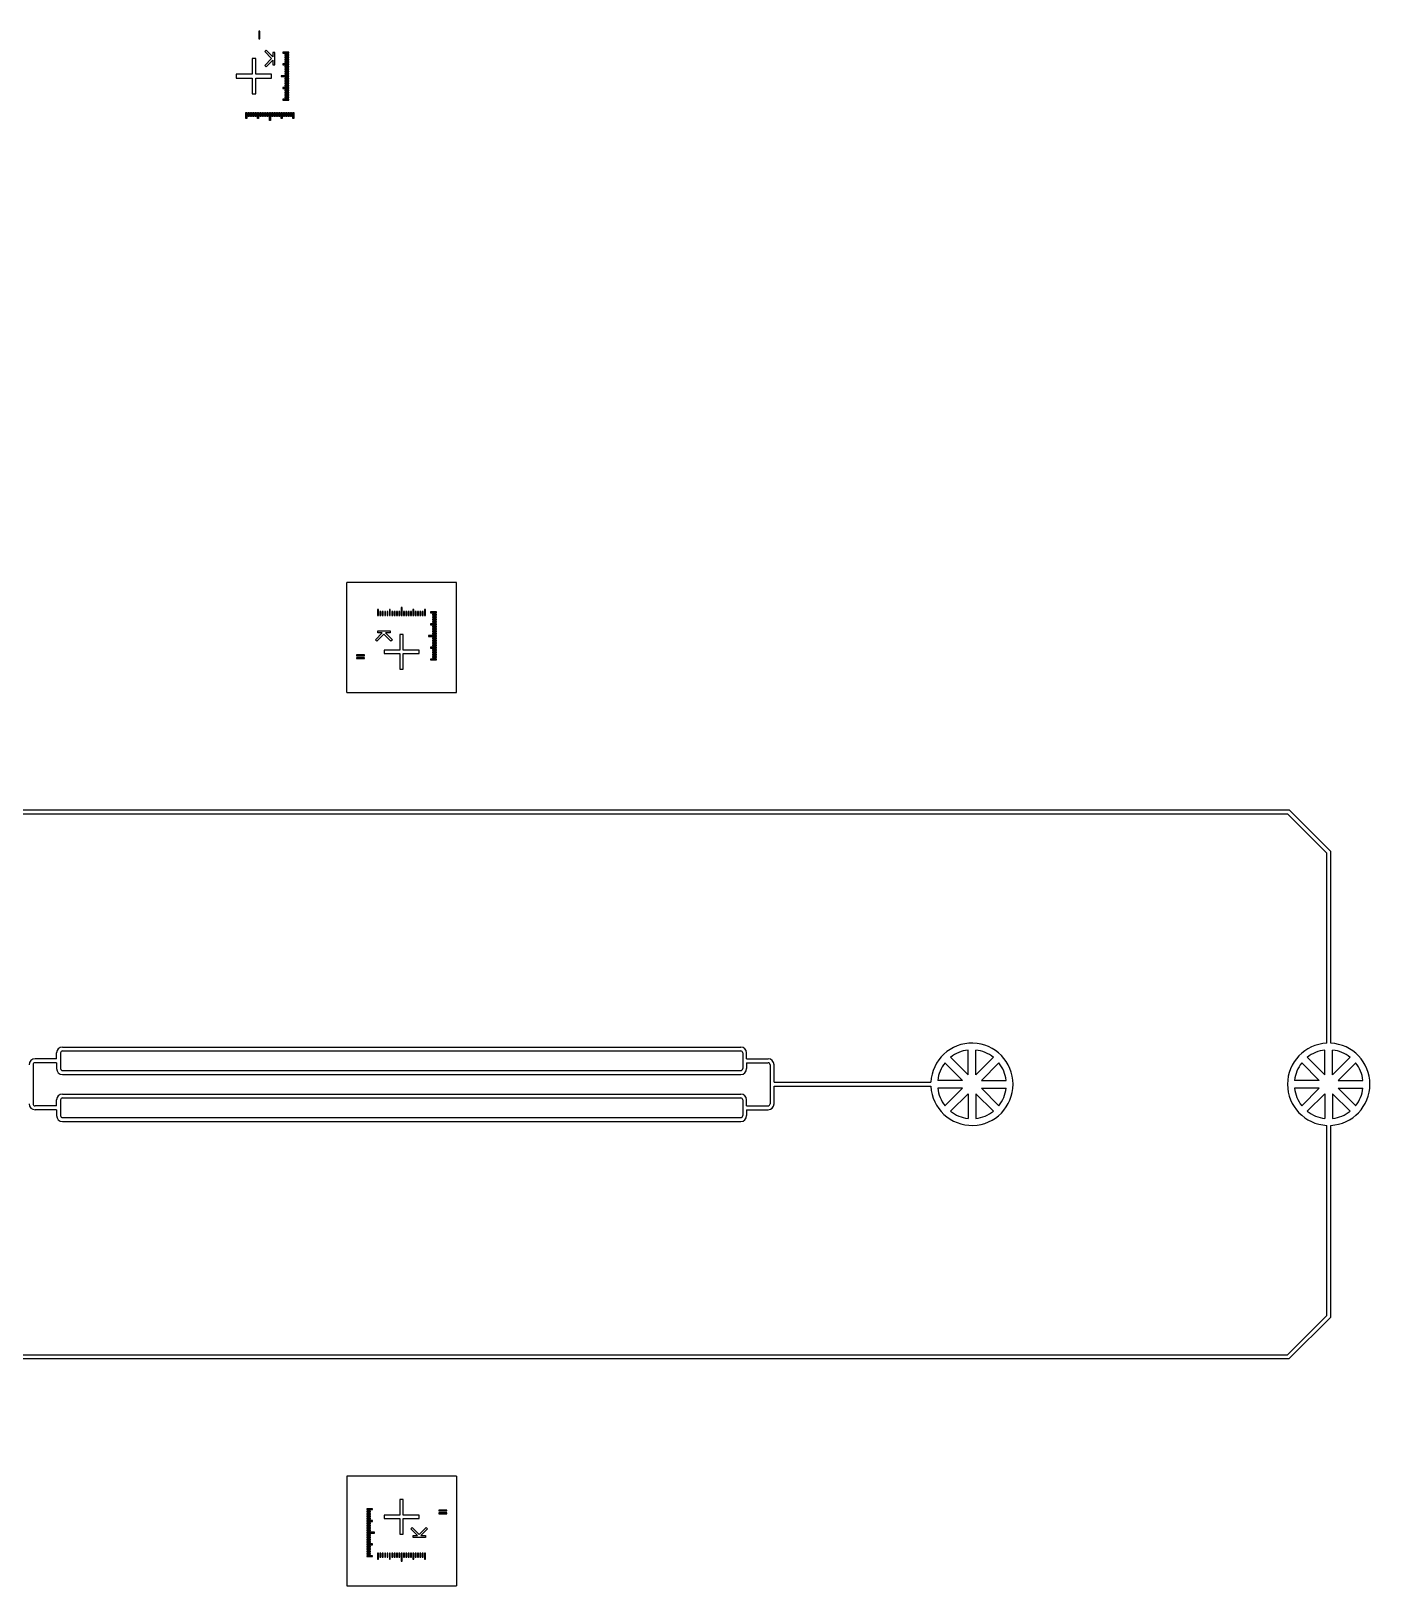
# Model space of a CAD drawing. Extents: x -24493 to 76507, y 84496 to 185496.
# Drawn here: x 37682 to 54756, y 135996 to 155833 of the extents above; entities that cross this region are included whole.
import ezdxf

# ---------------------------------------------------------------- set-up
doc = ezdxf.new("R2010")
doc.units = 13
doc.layers.add('CHROME', color=10, linetype='Continuous')
doc.layers.add('CL - Main', color=150, linetype='Continuous')

msp = doc.modelspace()

# ---------------------------------------------------------------- linework, layer by layer
at = {"layer": 'CHROME'}
for p, q in [((42113, 148453), (42101, 148453)), ((42101, 148453), (42101, 148378)), ((42113, 148378), (42113, 148453)), ((42143, 148428), (42131, 148428)), ((42131, 148428), (42131, 148378)), ((42143, 148378), (42143, 148428)), ((42173, 148428), (42161, 148428)), ((42161, 148428), (42161, 148378)), ((42173, 148378), (42173, 148428)), ((42203, 148428), (42191, 148428)), ((42191, 148428), (42191, 148378)), ((42203, 148378), (42203, 148428)), ((42233, 148428), (42221, 148428)), ((42221, 148428), (42221, 148378)), ((42233, 148378), (42233, 148428)), ((42263, 148453), (42251, 148453)), ((42251, 148453), (42251, 148378)), ((42263, 148378), (42263, 148453)), ((42293, 148428), (42281, 148428)), ((42281, 148428), (42281, 148378)), ((42293, 148378), (42293, 148428)), ((42323, 148428), (42311, 148428)), ((42311, 148428), (42311, 148378)), ((42323, 148378), (42323, 148428)), ((42353, 148428), (42341, 148428)), ((42341, 148428), (42341, 148378)), ((42353, 148378), (42353, 148428)), ((42383, 148428), (42371, 148428)), ((42371, 148428), (42371, 148378)), ((42383, 148378), (42383, 148428)), ((42413, 148478), (42401, 148478)), ((42401, 148478), (42401, 148378)), ((42413, 148378), (42413, 148478)), ((42443, 148428), (42431, 148428)), ((42431, 148428), (42431, 148378)), ((42443, 148378), (42443, 148428)), ((42473, 148428), (42461, 148428)), ((42461, 148428), (42461, 148378)), ((42473, 148378), (42473, 148428)), ((42503, 148428), (42491, 148428)), ((42491, 148428), (42491, 148378)), ((42503, 148378), (42503, 148428)), ((42533, 148428), (42521, 148428)), ((42521, 148428), (42521, 148378)), ((42533, 148378), (42533, 148428)), ((42563, 148453), (42551, 148453)), ((42551, 148453), (42551, 148378)), ((42563, 148378), (42563, 148453)), ((42593, 148428), (42581, 148428)), ((42581, 148428), (42581, 148378)), ((42593, 148378), (42593, 148428)), ((42623, 148428), (42611, 148428)), ((42611, 148428), (42611, 148378)), ((42623, 148378), (42623, 148428)), ((42653, 148428), (42641, 148428)), ((42641, 148428), (42641, 148378)), ((42653, 148378), (42653, 148428)), ((42683, 148428), (42671, 148428)), ((42671, 148428), (42671, 148378)), ((42683, 148378), (42683, 148428)), ((42713, 148453), (42701, 148453)), ((42701, 148453), (42701, 148378)), ((42713, 148378), (42713, 148453)), ((42852, 148422), (42777, 148422)), ((42777, 148422), (42777, 148410)), ((42777, 148410), (42852, 148410)), ((42852, 148392), (42802, 148392)), ((42802, 148392), (42802, 148380)), ((42852, 148410), (42852, 148422)), ((42852, 148380), (42852, 148392)), ((42101, 148378), (42113, 148378)), ((42131, 148378), (42143, 148378)), ((42161, 148378), (42173, 148378)), ((42191, 148378), (42203, 148378)), ((42221, 148378), (42233, 148378)), ((42251, 148378), (42263, 148378)), ((42281, 148378), (42293, 148378)), ((42311, 148378), (42323, 148378)), ((42341, 148378), (42353, 148378)), ((42371, 148378), (42383, 148378)), ((42401, 148378), (42413, 148378)), ((42431, 148378), (42443, 148378)), ((42461, 148378), (42473, 148378)), ((42491, 148378), (42503, 148378)), ((42521, 148378), (42533, 148378)), ((42551, 148378), (42563, 148378)), ((42581, 148378), (42593, 148378)), ((42611, 148378), (42623, 148378)), ((42641, 148378), (42653, 148378)), ((42671, 148378), (42683, 148378)), ((42701, 148378), (42713, 148378)), ((42852, 148272), (42777, 148272)), ((42777, 148272), (42777, 148260)), ((42777, 148260), (42852, 148260)), ((42802, 148380), (42852, 148380)), ((42852, 148362), (42802, 148362)), ((42802, 148362), (42802, 148350)), ((42802, 148350), (42852, 148350)), ((42852, 148332), (42802, 148332)), ((42802, 148332), (42802, 148320)), ((42802, 148320), (42852, 148320)), ((42852, 148302), (42802, 148302)), ((42802, 148302), (42802, 148290)), ((42802, 148290), (42852, 148290)), ((42852, 148242), (42802, 148242)), ((42802, 148242), (42802, 148230)), ((42802, 148230), (42852, 148230)), ((42852, 148212), (42802, 148212)), ((42802, 148212), (42802, 148200)), ((42802, 148200), (42852, 148200)), ((42852, 148350), (42852, 148362)), ((42852, 148320), (42852, 148332)), ((42852, 148290), (42852, 148302)), ((42852, 148260), (42852, 148272)), ((42852, 148230), (42852, 148242)), ((42852, 148200), (42852, 148212)), ((42075, 148068), (42160, 148154)), ((42093, 148050), (42075, 148068)), ((42182, 148138), (42093, 148050)), ((42104, 148154), (42104, 148180)), ((42104, 148180), (42260, 148180)), ((42160, 148154), (42104, 148154)), ((42270, 148050), (42182, 148138)), ((42260, 148154), (42203, 148154)), ((42203, 148154), (42289, 148068)), ((42260, 148180), (42260, 148154)), ((42289, 148068), (42270, 148050)), ((42385, 148135), (42385, 147935)), ((42429, 148135), (42385, 148135)), ((42429, 147935), (42429, 148135)), ((42852, 148122), (42752, 148122)), ((42752, 148122), (42752, 148110)), ((42752, 148110), (42852, 148110)), ((42852, 148182), (42802, 148182)), ((42802, 148182), (42802, 148170)), ((42802, 148170), (42852, 148170)), ((42852, 148152), (42802, 148152)), ((42802, 148152), (42802, 148140)), ((42802, 148140), (42852, 148140)), ((42852, 148092), (42802, 148092)), ((42802, 148092), (42802, 148080)), ((42802, 148080), (42852, 148080)), ((42852, 148062), (42802, 148062)), ((42802, 148062), (42802, 148050)), ((42802, 148050), (42852, 148050)), ((42852, 148032), (42802, 148032)), ((42802, 148032), (42802, 148020)), ((42802, 148020), (42852, 148020)), ((42852, 148002), (42802, 148002)), ((42802, 148002), (42802, 147990)), ((42802, 147990), (42852, 147990)), ((42852, 148170), (42852, 148182)), ((42852, 148140), (42852, 148152)), ((42852, 148110), (42852, 148122)), ((42852, 148080), (42852, 148092)), ((42852, 148050), (42852, 148062)), ((42852, 148020), (42852, 148032)), ((42852, 147990), (42852, 148002)), ((41932, 147876), (41832, 147876)), ((41832, 147876), (41832, 147864)), ((41832, 147864), (41932, 147864)), ((41932, 147839), (41832, 147839)), ((41832, 147839), (41832, 147827)), ((41832, 147827), (41932, 147827)), ((41932, 147864), (41932, 147876)), ((41932, 147827), (41932, 147839)), ((42385, 147935), (42185, 147935)), ((42185, 147935), (42185, 147891)), ((42185, 147891), (42385, 147891)), ((42385, 147891), (42385, 147691)), ((42629, 147935), (42429, 147935)), ((42429, 147691), (42429, 147891)), ((42429, 147891), (42629, 147891)), ((42629, 147891), (42629, 147935)), ((42852, 147972), (42777, 147972)), ((42777, 147972), (42777, 147960)), ((42777, 147960), (42852, 147960)), ((42852, 147822), (42777, 147822)), ((42777, 147822), (42777, 147810)), ((42777, 147810), (42852, 147810)), ((42852, 147942), (42802, 147942)), ((42802, 147942), (42802, 147930)), ((42802, 147930), (42852, 147930)), ((42852, 147912), (42802, 147912)), ((42802, 147912), (42802, 147900)), ((42802, 147900), (42852, 147900)), ((42852, 147882), (42802, 147882)), ((42802, 147882), (42802, 147870)), ((42802, 147870), (42852, 147870)), ((42852, 147852), (42802, 147852)), ((42802, 147852), (42802, 147840)), ((42802, 147840), (42852, 147840)), ((42852, 147960), (42852, 147972)), ((42852, 147930), (42852, 147942)), ((42852, 147900), (42852, 147912)), ((42852, 147870), (42852, 147882)), ((42852, 147840), (42852, 147852)), ((42852, 147810), (42852, 147822)), ((42385, 147691), (42429, 147691)), ((49631, 142516), (49631, 142832)), ((49731, 142516), (49731, 142832)), ((54181, 142516), (54181, 142832)), ((54281, 142516), (54281, 142832)), ((49561, 142446), (49337, 142669)), ((49631, 142516), (49408, 142740)), ((49731, 142516), (49954, 142740)), ((49802, 142446), (50025, 142669)), ((54111, 142446), (53887, 142669)), ((54181, 142516), (53958, 142740)), ((54281, 142516), (54504, 142740)), ((54352, 142446), (54575, 142669)), ((49561, 142446), (49245, 142446)), ((49802, 142446), (50118, 142446)), ((54111, 142446), (53795, 142446)), ((54352, 142446), (54668, 142446)), ((49561, 142346), (49245, 142346)), ((49561, 142346), (49337, 142123)), ((49631, 142275), (49408, 142052)), ((49631, 142275), (49631, 141959)), ((49731, 142275), (49954, 142052)), ((49731, 142275), (49731, 141959)), ((49802, 142346), (50025, 142123)), ((49802, 142346), (50118, 142346)), ((54111, 142346), (53795, 142346)), ((54111, 142346), (53887, 142123)), ((54181, 142275), (53958, 142052)), ((54181, 142275), (54181, 141959)), ((54281, 142275), (54504, 142052)), ((54281, 142275), (54281, 141959)), ((54352, 142346), (54575, 142123)), ((54352, 142346), (54668, 142346)), ((42429, 137100), (42385, 137100)), ((42385, 137100), (42385, 136900)), ((42429, 136900), (42429, 137100)), ((42037, 136981), (41962, 136981)), ((41962, 136981), (41962, 136969)), ((41962, 136969), (42037, 136969)), ((42012, 136951), (41962, 136951)), ((41962, 136951), (41962, 136939)), ((41962, 136939), (42012, 136939)), ((42012, 136921), (41962, 136921)), ((41962, 136921), (41962, 136909)), ((41962, 136909), (42012, 136909)), ((42012, 136891), (41962, 136891)), ((41962, 136891), (41962, 136879)), ((41962, 136879), (42012, 136879)), ((42012, 136939), (42012, 136951)), ((42012, 136909), (42012, 136921)), ((42012, 136879), (42012, 136891)), ((42037, 136969), (42037, 136981)), ((42385, 136900), (42185, 136900)), ((42185, 136900), (42185, 136856)), ((42629, 136900), (42429, 136900)), ((42629, 136856), (42629, 136900)), ((42882, 136964), (42882, 136952)), ((42982, 136964), (42882, 136964)), ((42882, 136952), (42982, 136952)), ((42982, 136927), (42882, 136927)), ((42882, 136927), (42882, 136915)), ((42882, 136915), (42982, 136915)), ((42982, 136952), (42982, 136964)), ((42982, 136915), (42982, 136927)), ((42012, 136861), (41962, 136861)), ((41962, 136861), (41962, 136849)), ((41962, 136849), (42012, 136849)), ((42037, 136831), (41962, 136831)), ((41962, 136831), (41962, 136819)), ((41962, 136819), (42037, 136819)), ((42012, 136801), (41962, 136801)), ((41962, 136801), (41962, 136789)), ((41962, 136789), (42012, 136789)), ((42012, 136771), (41962, 136771)), ((41962, 136771), (41962, 136759)), ((41962, 136759), (42012, 136759)), ((42012, 136741), (41962, 136741)), ((41962, 136741), (41962, 136729)), ((41962, 136729), (42012, 136729)), ((42012, 136711), (41962, 136711)), ((41962, 136711), (41962, 136699)), ((41962, 136699), (42012, 136699)), ((42062, 136681), (41962, 136681)), ((41962, 136681), (41962, 136669)), ((42012, 136849), (42012, 136861)), ((42012, 136789), (42012, 136801)), ((42012, 136759), (42012, 136771)), ((42012, 136729), (42012, 136741)), ((42012, 136699), (42012, 136711)), ((42037, 136819), (42037, 136831)), ((42062, 136669), (42062, 136681)), ((42185, 136856), (42385, 136856)), ((42385, 136856), (42385, 136656)), ((42429, 136656), (42429, 136856)), ((42429, 136856), (42629, 136856)), ((42525, 136724), (42543, 136742)), ((42610, 136638), (42525, 136724)), ((42543, 136742), (42632, 136653)), ((42632, 136653), (42720, 136742)), ((42739, 136724), (42653, 136638)), ((42720, 136742), (42739, 136724)), ((41962, 136669), (42062, 136669)), ((42012, 136651), (41962, 136651)), ((41962, 136651), (41962, 136639)), ((41962, 136639), (42012, 136639)), ((42012, 136621), (41962, 136621)), ((41962, 136621), (41962, 136609)), ((41962, 136609), (42012, 136609)), ((42012, 136591), (41962, 136591)), ((41962, 136591), (41962, 136579)), ((41962, 136579), (42012, 136579)), ((42012, 136561), (41962, 136561)), ((41962, 136561), (41962, 136549)), ((41962, 136549), (42012, 136549)), ((42037, 136531), (41962, 136531)), ((41962, 136531), (41962, 136519)), ((41962, 136519), (42037, 136519)), ((42012, 136501), (41962, 136501)), ((41962, 136501), (41962, 136489)), ((41962, 136489), (42012, 136489)), ((42012, 136639), (42012, 136651)), ((42012, 136609), (42012, 136621)), ((42012, 136579), (42012, 136591)), ((42012, 136549), (42012, 136561)), ((42012, 136489), (42012, 136501)), ((42037, 136519), (42037, 136531)), ((42385, 136656), (42429, 136656)), ((42554, 136612), (42554, 136638)), ((42554, 136638), (42610, 136638)), ((42710, 136612), (42554, 136612)), ((42653, 136638), (42710, 136638)), ((42710, 136638), (42710, 136612)), ((42012, 136471), (41962, 136471)), ((41962, 136471), (41962, 136459)), ((41962, 136459), (42012, 136459)), ((42012, 136441), (41962, 136441)), ((41962, 136441), (41962, 136429)), ((41962, 136429), (42012, 136429)), ((42012, 136411), (41962, 136411)), ((41962, 136411), (41962, 136399)), ((41962, 136399), (42012, 136399)), ((42037, 136381), (41962, 136381)), ((41962, 136381), (41962, 136369)), ((41962, 136369), (42037, 136369)), ((42012, 136459), (42012, 136471)), ((42012, 136429), (42012, 136441)), ((42012, 136399), (42012, 136411)), ((42037, 136369), (42037, 136381)), ((42101, 136413), (42101, 136338)), ((42113, 136413), (42101, 136413)), ((42101, 136338), (42113, 136338)), ((42113, 136338), (42113, 136413)), ((42131, 136413), (42131, 136363)), ((42143, 136413), (42131, 136413)), ((42131, 136363), (42143, 136363)), ((42143, 136363), (42143, 136413)), ((42161, 136413), (42161, 136363)), ((42173, 136413), (42161, 136413)), ((42161, 136363), (42173, 136363)), ((42173, 136363), (42173, 136413)), ((42191, 136413), (42191, 136363)), ((42203, 136413), (42191, 136413)), ((42191, 136363), (42203, 136363)), ((42203, 136363), (42203, 136413)), ((42221, 136413), (42221, 136363)), ((42233, 136413), (42221, 136413)), ((42221, 136363), (42233, 136363)), ((42233, 136363), (42233, 136413)), ((42251, 136413), (42251, 136338)), ((42263, 136413), (42251, 136413)), ((42251, 136338), (42263, 136338)), ((42263, 136338), (42263, 136413)), ((42281, 136413), (42281, 136363)), ((42293, 136413), (42281, 136413)), ((42281, 136363), (42293, 136363)), ((42293, 136363), (42293, 136413)), ((42311, 136413), (42311, 136363)), ((42323, 136413), (42311, 136413)), ((42311, 136363), (42323, 136363)), ((42323, 136363), (42323, 136413)), ((42341, 136413), (42341, 136363)), ((42353, 136413), (42341, 136413)), ((42341, 136363), (42353, 136363)), ((42353, 136363), (42353, 136413)), ((42371, 136413), (42371, 136363)), ((42383, 136413), (42371, 136413)), ((42371, 136363), (42383, 136363)), ((42383, 136363), (42383, 136413)), ((42401, 136413), (42401, 136313)), ((42413, 136413), (42401, 136413)), ((42401, 136313), (42413, 136313)), ((42413, 136313), (42413, 136413)), ((42431, 136413), (42431, 136363)), ((42443, 136413), (42431, 136413)), ((42431, 136363), (42443, 136363)), ((42443, 136363), (42443, 136413)), ((42461, 136413), (42461, 136363)), ((42473, 136413), (42461, 136413)), ((42461, 136363), (42473, 136363)), ((42473, 136363), (42473, 136413)), ((42491, 136413), (42491, 136363)), ((42503, 136413), (42491, 136413)), ((42491, 136363), (42503, 136363)), ((42503, 136363), (42503, 136413)), ((42521, 136413), (42521, 136363)), ((42533, 136413), (42521, 136413)), ((42521, 136363), (42533, 136363)), ((42533, 136363), (42533, 136413)), ((42551, 136413), (42551, 136338)), ((42563, 136413), (42551, 136413)), ((42551, 136338), (42563, 136338)), ((42563, 136338), (42563, 136413)), ((42581, 136413), (42581, 136363)), ((42593, 136413), (42581, 136413)), ((42581, 136363), (42593, 136363)), ((42593, 136363), (42593, 136413)), ((42611, 136413), (42611, 136363)), ((42623, 136413), (42611, 136413)), ((42611, 136363), (42623, 136363)), ((42623, 136363), (42623, 136413)), ((42641, 136413), (42641, 136363)), ((42653, 136413), (42641, 136413)), ((42641, 136363), (42653, 136363)), ((42653, 136363), (42653, 136413)), ((42671, 136413), (42671, 136363)), ((42683, 136413), (42671, 136413)), ((42671, 136363), (42683, 136363)), ((42683, 136363), (42683, 136413)), ((42701, 136413), (42701, 136338)), ((42713, 136413), (42701, 136413)), ((42701, 136338), (42713, 136338)), ((42713, 136338), (42713, 136413))]:
    msp.add_line(p, q, dxfattribs=at)
for centre, start, end in [((49681, 142396), 96.5242, 128.4758), ((49681, 142396), 51.5242, 83.4758), ((54231, 142396), 96.5242, 128.4758), ((54231, 142396), 51.5242, 83.4758), ((49681, 142396), 141.5242, 173.4758), ((49681, 142396), 6.5242, 38.4758), ((54231, 142396), 141.5242, 173.4758), ((54231, 142396), 6.5242, 38.4758), ((49681, 142396), 186.5242, 218.4758), ((49681, 142396), 321.5242, 353.4758), ((54231, 142396), 186.5242, 218.4758), ((54231, 142396), 321.5242, 353.4758), ((49681, 142396), 231.5242, 263.4758), ((49681, 142396), 276.5242, 308.4758), ((54231, 142396), 231.5242, 263.4758), ((54231, 142396), 276.5242, 308.4758)]:
    msp.add_arc(centre, 439, start, end, dxfattribs=at)
at = {"layer": 'CL - Main'}
for p, q in [((40587, 155833), (40587, 155733)), ((40599, 155833), (40587, 155833)), ((40587, 155733), (40599, 155733)), ((40599, 155733), (40599, 155833)), ((40679, 155590), (40661, 155572)), ((40749, 155483), (40661, 155572)), ((40765, 155505), (40679, 155590)), ((40791, 155561), (40765, 155561)), ((40765, 155561), (40765, 155505)), ((40791, 155405), (40791, 155561)), ((40969, 155564), (40894, 155564)), ((40894, 155564), (40894, 155552)), ((40894, 155552), (40969, 155552)), ((40969, 155534), (40919, 155534)), ((40919, 155534), (40919, 155522)), ((40969, 155552), (40969, 155564)), ((40969, 155522), (40969, 155534)), ((40549, 155483), (40499, 155483)), ((40499, 155483), (40499, 155283)), ((40549, 155283), (40549, 155483)), ((40749, 155483), (40661, 155395)), ((40679, 155376), (40661, 155395)), ((40765, 155462), (40679, 155376)), ((40765, 155462), (40765, 155405)), ((40765, 155405), (40791, 155405)), ((40969, 155414), (40894, 155414)), ((40894, 155414), (40894, 155402)), ((40894, 155402), (40969, 155402)), ((40919, 155522), (40969, 155522)), ((40969, 155504), (40919, 155504)), ((40919, 155504), (40919, 155492)), ((40919, 155492), (40969, 155492)), ((40969, 155474), (40919, 155474)), ((40919, 155474), (40919, 155462)), ((40919, 155462), (40969, 155462)), ((40969, 155444), (40919, 155444)), ((40919, 155444), (40919, 155432)), ((40919, 155432), (40969, 155432)), ((40969, 155384), (40919, 155384)), ((40919, 155384), (40919, 155372)), ((40919, 155372), (40969, 155372)), ((40969, 155354), (40919, 155354)), ((40919, 155354), (40919, 155342)), ((40919, 155342), (40969, 155342)), ((40969, 155492), (40969, 155504)), ((40969, 155462), (40969, 155474)), ((40969, 155432), (40969, 155444)), ((40969, 155402), (40969, 155414)), ((40969, 155372), (40969, 155384)), ((40969, 155342), (40969, 155354)), ((40499, 155283), (40299, 155283)), ((40299, 155283), (40299, 155233)), ((40299, 155233), (40499, 155233)), ((40499, 155233), (40499, 155033)), ((40749, 155283), (40549, 155283)), ((40549, 155033), (40549, 155233)), ((40549, 155233), (40749, 155233)), ((40749, 155233), (40749, 155283)), ((40969, 155264), (40869, 155264)), ((40869, 155264), (40869, 155252)), ((40869, 155252), (40969, 155252)), ((40969, 155324), (40919, 155324)), ((40919, 155324), (40919, 155312)), ((40919, 155312), (40969, 155312)), ((40969, 155294), (40919, 155294)), ((40919, 155294), (40919, 155282)), ((40919, 155282), (40969, 155282)), ((40969, 155234), (40919, 155234)), ((40919, 155234), (40919, 155222)), ((40919, 155222), (40969, 155222)), ((40969, 155204), (40919, 155204)), ((40919, 155204), (40919, 155192)), ((40919, 155192), (40969, 155192)), ((40969, 155174), (40919, 155174)), ((40919, 155174), (40919, 155162)), ((40919, 155162), (40969, 155162)), ((40969, 155144), (40919, 155144)), ((40919, 155144), (40919, 155132)), ((40919, 155132), (40969, 155132)), ((40969, 155312), (40969, 155324)), ((40969, 155282), (40969, 155294)), ((40969, 155252), (40969, 155264)), ((40969, 155222), (40969, 155234)), ((40969, 155192), (40969, 155204)), ((40969, 155162), (40969, 155174)), ((40969, 155132), (40969, 155144)), ((40499, 155033), (40549, 155033)), ((40969, 155114), (40894, 155114)), ((40894, 155114), (40894, 155102)), ((40894, 155102), (40969, 155102)), ((40969, 154964), (40894, 154964)), ((40894, 154964), (40894, 154952)), ((40894, 154952), (40969, 154952)), ((40969, 155084), (40919, 155084)), ((40919, 155084), (40919, 155072)), ((40919, 155072), (40969, 155072)), ((40969, 155054), (40919, 155054)), ((40919, 155054), (40919, 155042)), ((40919, 155042), (40969, 155042)), ((40969, 155024), (40919, 155024)), ((40919, 155024), (40919, 155012)), ((40919, 155012), (40969, 155012)), ((40969, 154994), (40919, 154994)), ((40919, 154994), (40919, 154982)), ((40919, 154982), (40969, 154982)), ((40969, 155102), (40969, 155114)), ((40969, 155072), (40969, 155084)), ((40969, 155042), (40969, 155054)), ((40969, 155012), (40969, 155024)), ((40969, 154982), (40969, 154994)), ((40969, 154952), (40969, 154964)), ((40421, 154718), (40421, 154793)), ((40421, 154793), (40433, 154793)), ((40433, 154793), (40433, 154718)), ((40451, 154743), (40451, 154793)), ((40451, 154793), (40463, 154793)), ((40463, 154743), (40451, 154743)), ((40463, 154793), (40463, 154743)), ((40481, 154743), (40481, 154793)), ((40481, 154793), (40493, 154793)), ((40493, 154743), (40481, 154743)), ((40493, 154793), (40493, 154743)), ((40511, 154743), (40511, 154793)), ((40511, 154793), (40523, 154793)), ((40523, 154743), (40511, 154743)), ((40523, 154793), (40523, 154743)), ((40541, 154743), (40541, 154793)), ((40541, 154793), (40553, 154793)), ((40553, 154743), (40541, 154743)), ((40553, 154793), (40553, 154743)), ((40571, 154718), (40571, 154793)), ((40571, 154793), (40583, 154793)), ((40583, 154793), (40583, 154718)), ((40601, 154743), (40601, 154793)), ((40601, 154793), (40613, 154793)), ((40613, 154743), (40601, 154743)), ((40613, 154793), (40613, 154743)), ((40631, 154743), (40631, 154793)), ((40631, 154793), (40643, 154793)), ((40643, 154743), (40631, 154743)), ((40643, 154793), (40643, 154743)), ((40661, 154743), (40661, 154793)), ((40661, 154793), (40673, 154793)), ((40673, 154743), (40661, 154743)), ((40673, 154793), (40673, 154743)), ((40691, 154743), (40691, 154793)), ((40691, 154793), (40703, 154793)), ((40703, 154743), (40691, 154743)), ((40703, 154793), (40703, 154743)), ((40721, 154693), (40721, 154793)), ((40721, 154793), (40733, 154793)), ((40733, 154793), (40733, 154693)), ((40751, 154743), (40751, 154793)), ((40751, 154793), (40763, 154793)), ((40763, 154743), (40751, 154743)), ((40763, 154793), (40763, 154743)), ((40781, 154743), (40781, 154793)), ((40781, 154793), (40793, 154793)), ((40793, 154743), (40781, 154743)), ((40793, 154793), (40793, 154743)), ((40811, 154743), (40811, 154793)), ((40811, 154793), (40823, 154793)), ((40823, 154743), (40811, 154743)), ((40823, 154793), (40823, 154743)), ((40841, 154743), (40841, 154793)), ((40841, 154793), (40853, 154793)), ((40853, 154743), (40841, 154743)), ((40853, 154793), (40853, 154743)), ((40871, 154718), (40871, 154793)), ((40871, 154793), (40883, 154793)), ((40883, 154793), (40883, 154718)), ((40901, 154743), (40901, 154793)), ((40901, 154793), (40913, 154793)), ((40913, 154743), (40901, 154743)), ((40913, 154793), (40913, 154743)), ((40931, 154743), (40931, 154793)), ((40931, 154793), (40943, 154793)), ((40943, 154743), (40931, 154743)), ((40943, 154793), (40943, 154743)), ((40961, 154743), (40961, 154793)), ((40961, 154793), (40973, 154793)), ((40973, 154743), (40961, 154743)), ((40973, 154793), (40973, 154743)), ((40991, 154743), (40991, 154793)), ((40991, 154793), (41003, 154793)), ((41003, 154743), (40991, 154743)), ((41003, 154793), (41003, 154743)), ((41021, 154718), (41021, 154793)), ((41021, 154793), (41033, 154793)), ((41033, 154793), (41033, 154718)), ((40433, 154718), (40421, 154718)), ((40583, 154718), (40571, 154718)), ((40733, 154693), (40721, 154693)), ((40883, 154718), (40871, 154718)), ((41033, 154718), (41021, 154718)), ((41707, 147396), (41707, 148796)), ((43107, 148796), (41707, 148796)), ((43107, 147396), (43107, 148796)), ((41707, 147396), (43107, 147396)), ((35298, 145896), (53727, 145896)), ((35348, 145846), (53706, 145846)), ((54206, 145346), (53706, 145846)), ((54256, 145367), (53727, 145896)), ((54206, 142920), (54206, 145346)), ((54256, 142920), (54256, 145367)), ((38082, 142871), (46732, 142871)), ((37707, 142646), (37707, 142146)), ((38007, 142721), (37732, 142721)), ((38007, 142671), (37732, 142671)), ((38007, 142721), (38007, 142796)), ((38007, 142671), (38007, 142596)), ((38057, 142796), (38057, 142596)), ((38082, 142821), (46732, 142821)), ((46757, 142796), (46757, 142596)), ((46807, 142721), (46807, 142796)), ((46807, 142721), (47082, 142721)), ((46807, 142671), (46807, 142596)), ((46807, 142671), (47082, 142671)), ((47107, 142646), (47107, 142146)), ((47157, 142421), (47157, 142646)), ((38082, 142571), (46732, 142571)), ((38082, 142521), (46732, 142521)), ((38082, 142271), (46732, 142271)), ((47157, 142421), (49157, 142421)), ((47157, 142146), (47157, 142371)), ((47157, 142371), (49157, 142371)), ((38007, 142121), (37732, 142121)), ((38007, 142071), (37732, 142071)), ((38007, 142121), (38007, 142196)), ((38007, 142071), (38007, 141996)), ((38057, 142196), (38057, 141996)), ((38082, 142221), (46732, 142221)), ((46757, 142196), (46757, 141996)), ((46807, 142121), (46807, 142196)), ((46807, 142121), (47082, 142121)), ((46807, 142071), (46807, 141996)), ((46807, 142071), (47082, 142071)), ((38082, 141971), (46732, 141971)), ((38082, 141921), (46732, 141921)), ((54206, 139446), (54206, 141871)), ((54256, 139425), (54256, 141871)), ((54206, 139446), (53706, 138946)), ((54256, 139425), (53727, 138896)), ((35298, 138896), (53727, 138896)), ((35348, 138946), (53706, 138946)), ((43107, 137396), (41707, 137396)), ((41707, 137396), (41707, 135996)), ((43107, 137396), (43107, 135996)), ((41707, 135996), (43107, 135996))]:
    msp.add_line(p, q, dxfattribs=at)
for centre, radius, start, end in [((38082, 142796), 75, 90, 180), ((46732, 142796), 75, 0, 90), ((49681, 142396), 525, 182.7294, 177.2706), ((54231, 142396), 525, 92.7294, 267.2706), ((54231, 142396), 525, 272.7294, 87.2706), ((37732, 142646), 75, 90, 180), ((37732, 142646), 25, 90, 180), ((38082, 142796), 25, 90, 180), ((46732, 142796), 25, 0, 90), ((47082, 142646), 75, 0, 90), ((47082, 142646), 25, 0, 90), ((38082, 142596), 75, 180, 270), ((38082, 142596), 25, 180, 270), ((46732, 142596), 25, 270, 0), ((46732, 142596), 75, 270, 0), ((38082, 142196), 75, 90, 180), ((46732, 142196), 75, 0, 90), ((37732, 142146), 75, 180, 270), ((37732, 142146), 25, 180, 270), ((38082, 142196), 25, 90, 180), ((46732, 142196), 25, 0, 90), ((47082, 142146), 25, 270, 0), ((47082, 142146), 75, 270, 0), ((38082, 141996), 75, 180, 270), ((38082, 141996), 25, 180, 270), ((46732, 141996), 25, 270, 0), ((46732, 141996), 75, 270, 0)]:
    msp.add_arc(centre, radius, start, end, dxfattribs=at)

doc.saveas('drawing.dxf')
